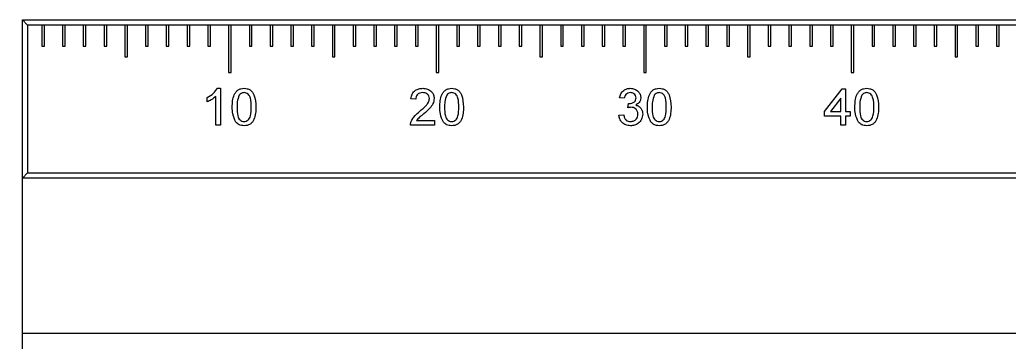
# Model space of a CAD drawing. Header units: inches. Extents: x 0.1 to 10.9, y 0 to 8.5.
# Drawn here: x 3.452 to 4.702, y 5.713 to 6.119 of the extents above; entities that cross this region are included whole.
import ezdxf

# ---------------------------------------------------------------- set-up
doc = ezdxf.new("R2010")
doc.units = ezdxf.units.IN
doc.header["$MEASUREMENT"] = 0
doc.styles.add('SLDTEXTSTYLE0', font='TXT', dxfattribs={"width": 0.75})
doc.dimstyles.new('SLDDIMSTYLE4', dxfattribs={"dimtxt": 0.083333, "dimasz": 0.125, "dimexe": 0, "dimexo": 0.0625, "dimgap": 0.020833, "dimtad": 0, "dimtih": 1, "dimtoh": 1, "dimlfac": 1.5, "dimrnd": 1e-09, "dimzin": 4, "dimdsep": 46, "dimtxsty": 'SLDTEXTSTYLE0', "dimsah": 1, "dimcen": 0.09, "dimadec": 0, "dimazin": 1, "dimtfac": 1, "dimtofl": 0, "dimtmove": 0, "dimatfit": 3, "dimfxl": 1, "dimfrac": 2, "dimtolj": 1, "dimtzin": 12, "dimarcsym": 0})

# ---------------------------------------------------------------- blocks, each defined once
blk = doc.blocks.new('_D_12')
at = {"color": 7, "linetype": 'Continuous', "lineweight": 0}
for p, q in [((3.4054, 6.1193), (2.4176, 6.1193)), ((2.4876, 6.1193), (2.4876, 5.6026)), ((2.2757, 5.4533), (2.2504, 5.4533)), ((2.2504, 5.4533), (2.2504, 5.3209)), ((2.6995, 5.4533), (2.7249, 5.4533)), ((2.7249, 5.4533), (2.7249, 5.3209)), ((2.2504, 5.3209), (2.2757, 5.3209)), ((2.7249, 5.3209), (2.6995, 5.3209)), ((2.4876, 4.7873), (2.4876, 5.304)), ((3.4054, 4.7873), (2.4176, 4.7873))]:
    blk.add_line(p, q, dxfattribs=at)
at = {"color": 7, "linetype": 'Continuous', "lineweight": 18}
for points in [[(2.4876, 6.1193), (2.4676, 5.9943), (2.5076, 5.9943)], [(2.4876, 4.7873), (2.5076, 4.9123), (2.4676, 4.9123)]]:
    blk.add_solid(points, dxfattribs=at)
at = {"color": 7, "linetype": 'Continuous', "lineweight": 18, "char_height": 0.08333, "attachment_point": 1, "style": 'SLDTEXTSTYLE0'}
for s, insert in [('2.00in', (2.3349, 5.5776)), ('50.7mm', (2.2757, 5.4283))]:
    blk.add_mtext(s, dxfattribs=dict(at, insert=insert))

msp = doc.modelspace()

# ---------------------------------------------------------------- linework, layer by layer
at = {"color": 7, "linetype": 'Continuous', "lineweight": 18}
for p, q in [((3.4554, 5.9193), (3.4554, 6.1193)), ((3.4554, 6.1193), (3.462, 6.1127)), ((3.4554, 6.1193), (10.0174, 6.1193)), ((3.462, 6.1127), (3.462, 5.926)), ((3.4799, 6.1127), (3.462, 6.1127)), ((3.4799, 6.1127), (3.4799, 6.086)), ((3.4833, 6.1127), (3.4799, 6.1127)), ((3.4833, 6.086), (3.4833, 6.1127)), ((3.5062, 6.1127), (3.4833, 6.1127)), ((3.5062, 6.1127), (3.5062, 6.086)), ((3.5095, 6.1127), (3.5062, 6.1127)), ((3.5095, 6.086), (3.5095, 6.1127)), ((3.5324, 6.1127), (3.5095, 6.1127)), ((3.5324, 6.1127), (3.5324, 6.086)), ((3.5358, 6.1127), (3.5324, 6.1127)), ((3.5358, 6.086), (3.5358, 6.1127)), ((3.5587, 6.1127), (3.5358, 6.1127)), ((3.5587, 6.1127), (3.5587, 6.086)), ((3.562, 6.1127), (3.5587, 6.1127)), ((3.562, 6.086), (3.562, 6.1127)), ((3.5849, 6.1127), (3.562, 6.1127)), ((3.5849, 6.1127), (3.5849, 6.0727)), ((3.5883, 6.1127), (3.5849, 6.1127)), ((3.5883, 6.0727), (3.5883, 6.1127)), ((3.6112, 6.1127), (3.5883, 6.1127)), ((3.6112, 6.1127), (3.6112, 6.086)), ((3.6145, 6.1127), (3.6112, 6.1127)), ((3.6145, 6.086), (3.6145, 6.1127)), ((3.6374, 6.1127), (3.6145, 6.1127)), ((3.6374, 6.1127), (3.6374, 6.086)), ((3.6407, 6.1127), (3.6374, 6.1127)), ((3.6407, 6.086), (3.6407, 6.1127)), ((3.6637, 6.1127), (3.6407, 6.1127)), ((3.6637, 6.1127), (3.6637, 6.086)), ((3.667, 6.1127), (3.6637, 6.1127)), ((3.667, 6.086), (3.667, 6.1127)), ((3.6899, 6.1127), (3.667, 6.1127)), ((3.6899, 6.1127), (3.6899, 6.086)), ((3.6932, 6.1127), (3.6899, 6.1127)), ((3.6932, 6.086), (3.6932, 6.1127)), ((3.7162, 6.1127), (3.6932, 6.1127)), ((3.7162, 6.1127), (3.7162, 6.0527)), ((3.7195, 6.1127), (3.7162, 6.1127)), ((3.7195, 6.0527), (3.7195, 6.1127)), ((3.7424, 6.1127), (3.7195, 6.1127)), ((3.7424, 6.1127), (3.7424, 6.086)), ((3.7457, 6.1127), (3.7424, 6.1127)), ((3.7686, 6.1127), (3.7457, 6.1127)), ((3.7457, 6.086), (3.7457, 6.1127)), ((3.7686, 6.1127), (3.7686, 6.086)), ((3.772, 6.1127), (3.7686, 6.1127)), ((3.772, 6.086), (3.772, 6.1127)), ((3.7949, 6.1127), (3.772, 6.1127)), ((3.7949, 6.1127), (3.7949, 6.086)), ((3.7982, 6.1127), (3.7949, 6.1127)), ((3.7982, 6.086), (3.7982, 6.1127)), ((3.8211, 6.1127), (3.7982, 6.1127)), ((3.8211, 6.1127), (3.8211, 6.086)), ((3.8245, 6.1127), (3.8211, 6.1127)), ((3.8245, 6.086), (3.8245, 6.1127)), ((3.8474, 6.1127), (3.8245, 6.1127)), ((3.8474, 6.1127), (3.8474, 6.0727)), ((3.8507, 6.1127), (3.8474, 6.1127)), ((3.8507, 6.0727), (3.8507, 6.1127)), ((3.8736, 6.1127), (3.8507, 6.1127)), ((3.8736, 6.1127), (3.8736, 6.086)), ((3.877, 6.1127), (3.8736, 6.1127)), ((3.877, 6.086), (3.877, 6.1127)), ((3.8999, 6.1127), (3.877, 6.1127)), ((3.8999, 6.1127), (3.8999, 6.086)), ((3.9032, 6.1127), (3.8999, 6.1127)), ((3.9032, 6.086), (3.9032, 6.1127)), ((3.9261, 6.1127), (3.9032, 6.1127)), ((3.9261, 6.1127), (3.9261, 6.086)), ((3.9295, 6.1127), (3.9261, 6.1127)), ((3.9295, 6.086), (3.9295, 6.1127)), ((3.9524, 6.1127), (3.9295, 6.1127)), ((3.9524, 6.1127), (3.9524, 6.086)), ((3.9557, 6.1127), (3.9524, 6.1127)), ((3.9557, 6.086), (3.9557, 6.1127)), ((3.9786, 6.1127), (3.9557, 6.1127)), ((3.9786, 6.1127), (3.9786, 6.0527)), ((3.982, 6.1127), (3.9786, 6.1127)), ((3.982, 6.0527), (3.982, 6.1127)), ((4.0049, 6.1127), (3.982, 6.1127)), ((4.0049, 6.1127), (4.0049, 6.086)), ((4.0082, 6.1127), (4.0049, 6.1127)), ((4.0082, 6.086), (4.0082, 6.1127)), ((4.0311, 6.1127), (4.0082, 6.1127)), ((4.0311, 6.1127), (4.0311, 6.086)), ((4.0344, 6.1127), (4.0311, 6.1127)), ((4.0344, 6.086), (4.0344, 6.1127)), ((4.0574, 6.1127), (4.0344, 6.1127)), ((4.0574, 6.1127), (4.0574, 6.086)), ((4.0607, 6.1127), (4.0574, 6.1127)), ((4.0607, 6.086), (4.0607, 6.1127)), ((4.0836, 6.1127), (4.0607, 6.1127)), ((4.0836, 6.1127), (4.0836, 6.086)), ((4.0869, 6.1127), (4.0836, 6.1127)), ((4.0869, 6.086), (4.0869, 6.1127)), ((4.1099, 6.1127), (4.0869, 6.1127)), ((4.1099, 6.1127), (4.1099, 6.0727)), ((4.1132, 6.1127), (4.1099, 6.1127)), ((4.1132, 6.0727), (4.1132, 6.1127)), ((4.1361, 6.1127), (4.1132, 6.1127)), ((4.1361, 6.1127), (4.1361, 6.086)), ((4.1394, 6.1127), (4.1361, 6.1127)), ((4.1394, 6.086), (4.1394, 6.1127)), ((4.1623, 6.1127), (4.1394, 6.1127)), ((4.1623, 6.1127), (4.1623, 6.086)), ((4.1657, 6.1127), (4.1623, 6.1127)), ((4.1657, 6.086), (4.1657, 6.1127)), ((4.1886, 6.1127), (4.1657, 6.1127)), ((4.1886, 6.1127), (4.1886, 6.086)), ((4.1919, 6.1127), (4.1886, 6.1127)), ((4.1919, 6.086), (4.1919, 6.1127)), ((4.2148, 6.1127), (4.1919, 6.1127)), ((4.2148, 6.1127), (4.2148, 6.086)), ((4.2182, 6.1127), (4.2148, 6.1127)), ((4.2182, 6.086), (4.2182, 6.1127)), ((4.2411, 6.1127), (4.2182, 6.1127)), ((4.2411, 6.1127), (4.2411, 6.0527)), ((4.2444, 6.1127), (4.2411, 6.1127)), ((4.2444, 6.0527), (4.2444, 6.1127)), ((4.2673, 6.1127), (4.2444, 6.1127)), ((4.2673, 6.1127), (4.2673, 6.086)), ((4.2707, 6.1127), (4.2673, 6.1127)), ((4.2707, 6.086), (4.2707, 6.1127)), ((4.2936, 6.1127), (4.2707, 6.1127)), ((4.2936, 6.1127), (4.2936, 6.086)), ((4.2969, 6.1127), (4.2936, 6.1127)), ((4.2969, 6.086), (4.2969, 6.1127)), ((4.3198, 6.1127), (4.2969, 6.1127)), ((4.3198, 6.1127), (4.3198, 6.086)), ((4.3232, 6.1127), (4.3198, 6.1127)), ((4.3232, 6.086), (4.3232, 6.1127)), ((4.3461, 6.1127), (4.3232, 6.1127)), ((4.3461, 6.1127), (4.3461, 6.086)), ((4.3494, 6.1127), (4.3461, 6.1127)), ((4.3494, 6.086), (4.3494, 6.1127)), ((4.3723, 6.1127), (4.3494, 6.1127)), ((4.3723, 6.1127), (4.3723, 6.0727)), ((4.3757, 6.1127), (4.3723, 6.1127)), ((4.3757, 6.0727), (4.3757, 6.1127)), ((4.3986, 6.1127), (4.3757, 6.1127)), ((4.3986, 6.1127), (4.3986, 6.086)), ((4.4019, 6.1127), (4.3986, 6.1127)), ((4.4019, 6.086), (4.4019, 6.1127)), ((4.4248, 6.1127), (4.4019, 6.1127)), ((4.4248, 6.1127), (4.4248, 6.086)), ((4.4281, 6.1127), (4.4248, 6.1127)), ((4.4281, 6.086), (4.4281, 6.1127)), ((4.4511, 6.1127), (4.4281, 6.1127)), ((4.4511, 6.1127), (4.4511, 6.086)), ((4.4544, 6.1127), (4.4511, 6.1127)), ((4.4544, 6.086), (4.4544, 6.1127)), ((4.4773, 6.1127), (4.4544, 6.1127)), ((4.4773, 6.1127), (4.4773, 6.086)), ((4.4806, 6.1127), (4.4773, 6.1127)), ((4.4806, 6.086), (4.4806, 6.1127)), ((4.5036, 6.1127), (4.4806, 6.1127)), ((4.5036, 6.1127), (4.5036, 6.0527)), ((4.5069, 6.1127), (4.5036, 6.1127)), ((4.5069, 6.0527), (4.5069, 6.1127)), ((4.5298, 6.1127), (4.5069, 6.1127)), ((4.5298, 6.1127), (4.5298, 6.086)), ((4.5331, 6.1127), (4.5298, 6.1127)), ((4.5331, 6.086), (4.5331, 6.1127)), ((4.556, 6.1127), (4.5331, 6.1127)), ((4.556, 6.1127), (4.556, 6.086)), ((4.5594, 6.1127), (4.556, 6.1127)), ((4.5594, 6.086), (4.5594, 6.1127)), ((4.5823, 6.1127), (4.5594, 6.1127)), ((4.5823, 6.1127), (4.5823, 6.086)), ((4.5856, 6.1127), (4.5823, 6.1127)), ((4.5856, 6.086), (4.5856, 6.1127)), ((4.6085, 6.1127), (4.5856, 6.1127)), ((4.6085, 6.1127), (4.6085, 6.086)), ((4.6119, 6.1127), (4.6085, 6.1127)), ((4.6119, 6.086), (4.6119, 6.1127)), ((4.6348, 6.1127), (4.6119, 6.1127)), ((4.6348, 6.1127), (4.6348, 6.0727)), ((4.6381, 6.1127), (4.6348, 6.1127)), ((4.6381, 6.0727), (4.6381, 6.1127)), ((4.661, 6.1127), (4.6381, 6.1127)), ((4.661, 6.1127), (4.661, 6.086)), ((4.6644, 6.1127), (4.661, 6.1127)), ((4.6644, 6.086), (4.6644, 6.1127)), ((4.6873, 6.1127), (4.6644, 6.1127)), ((4.6873, 6.1127), (4.6873, 6.086)), ((4.6906, 6.1127), (4.6873, 6.1127)), ((4.6906, 6.086), (4.6906, 6.1127)), ((4.7135, 6.1127), (4.6906, 6.1127)), ((3.4799, 6.086), (3.4833, 6.086)), ((3.5062, 6.086), (3.5095, 6.086)), ((3.5324, 6.086), (3.5358, 6.086)), ((3.5587, 6.086), (3.562, 6.086)), ((3.6112, 6.086), (3.6145, 6.086)), ((3.6374, 6.086), (3.6407, 6.086)), ((3.6637, 6.086), (3.667, 6.086)), ((3.6899, 6.086), (3.6932, 6.086)), ((3.7424, 6.086), (3.7457, 6.086)), ((3.7686, 6.086), (3.772, 6.086)), ((3.7949, 6.086), (3.7982, 6.086)), ((3.8211, 6.086), (3.8245, 6.086)), ((3.8736, 6.086), (3.877, 6.086)), ((3.8999, 6.086), (3.9032, 6.086)), ((3.9261, 6.086), (3.9295, 6.086)), ((3.9524, 6.086), (3.9557, 6.086)), ((4.0049, 6.086), (4.0082, 6.086)), ((4.0311, 6.086), (4.0344, 6.086)), ((4.0574, 6.086), (4.0607, 6.086)), ((4.0836, 6.086), (4.0869, 6.086)), ((4.1361, 6.086), (4.1394, 6.086)), ((4.1623, 6.086), (4.1657, 6.086)), ((4.1886, 6.086), (4.1919, 6.086)), ((4.2148, 6.086), (4.2182, 6.086)), ((4.2673, 6.086), (4.2707, 6.086)), ((4.2936, 6.086), (4.2969, 6.086)), ((4.3198, 6.086), (4.3232, 6.086)), ((4.3461, 6.086), (4.3494, 6.086)), ((4.3986, 6.086), (4.4019, 6.086)), ((4.4248, 6.086), (4.4281, 6.086)), ((4.4511, 6.086), (4.4544, 6.086)), ((4.4773, 6.086), (4.4806, 6.086)), ((4.5298, 6.086), (4.5331, 6.086)), ((4.556, 6.086), (4.5594, 6.086)), ((4.5823, 6.086), (4.5856, 6.086)), ((4.6085, 6.086), (4.6119, 6.086)), ((4.661, 6.086), (4.6644, 6.086)), ((4.6873, 6.086), (4.6906, 6.086)), ((3.5849, 6.0727), (3.5883, 6.0727)), ((3.8474, 6.0727), (3.8507, 6.0727)), ((4.1099, 6.0727), (4.1132, 6.0727)), ((4.3723, 6.0727), (4.3757, 6.0727)), ((4.6348, 6.0727), (4.6381, 6.0727)), ((3.7162, 6.0527), (3.7195, 6.0527)), ((3.9786, 6.0527), (3.982, 6.0527)), ((4.2411, 6.0527), (4.2444, 6.0527)), ((4.5036, 6.0527), (4.5069, 6.0527)), ((3.702, 6.0327), (3.7059, 6.0327)), ((3.7059, 6.0327), (3.7059, 5.986)), ((4.4699, 6.0033), (4.4921, 6.0321)), ((4.4921, 6.0321), (4.4962, 6.0321)), ((4.4962, 6.0321), (4.4962, 6.0033)), ((3.6891, 6.0155), (3.6891, 6.021)), ((3.6999, 5.986), (3.6999, 6.0224)), ((3.9528, 6.0189), (3.9468, 6.0195)), ((4.2164, 6.0201), (4.2104, 6.0207)), ((4.2212, 6.0081), (4.2218, 6.0135)), ((4.4903, 6.0202), (4.4773, 6.0033)), ((4.4903, 6.0033), (4.4903, 6.0202)), ((4.4699, 5.9974), (4.4699, 6.0033)), ((4.4773, 6.0033), (4.4903, 6.0033)), ((4.4962, 6.0033), (4.5022, 6.0033)), ((4.5022, 6.0033), (4.5022, 5.9974)), ((3.9539, 5.992), (3.9767, 5.992)), ((3.9767, 5.992), (3.9767, 5.986)), ((4.2098, 5.9986), (4.2158, 5.9992)), ((4.4903, 5.9974), (4.4699, 5.9974)), ((4.4903, 5.986), (4.4903, 5.9974)), ((4.5022, 5.9974), (4.4962, 5.9974)), ((4.4962, 5.9974), (4.4962, 5.986)), ((3.7059, 5.986), (3.6999, 5.986)), ((3.9767, 5.986), (3.9462, 5.986)), ((4.4962, 5.986), (4.4903, 5.986)), ((3.4554, 5.9193), (3.462, 5.926)), ((3.462, 5.926), (10.0107, 5.926)), ((10.0174, 5.9193), (3.4554, 5.9193)), ((3.4554, 5.7229), (3.4554, 5.9193)), ((10.0174, 5.7229), (3.4554, 5.7229)), ((3.4554, 5.1857), (3.4554, 5.7229))]:
    msp.add_line(p, q, dxfattribs=at)
for points, knots in [([(3.6891, 6.021), (3.692, 6.0226), (3.6972, 6.0256), (3.7005, 6.0305), (3.702, 6.0327)], [0, 0, 0, 0, 0.560432, 1, 1, 1, 1]), ([(3.7208, 6.009), (3.7209, 6.0116), (3.721, 6.0169), (3.7225, 6.0234), (3.7252, 6.0281), (3.7281, 6.0308), (3.7318, 6.0324), (3.7344, 6.0326), (3.7358, 6.0327)], [0, 0, 0, 0, 0.25049, 0.500349, 0.625423, 0.750205, 0.87498, 1, 1, 1, 1]), ([(3.7357, 6.0273), (3.7343, 6.0271), (3.7319, 6.0267), (3.7302, 6.0249), (3.7295, 6.0241)], [0, 0, 0, 0, 0.55834, 1, 1, 1, 1]), ([(3.7447, 6.009), (3.7447, 6.0129), (3.7446, 6.0176), (3.7428, 6.0231), (3.741, 6.0253), (3.7386, 6.027), (3.7367, 6.0272), (3.7357, 6.0273)], [0, 0, 0, 0, 0.500352, 0.625529, 0.750516, 0.875255, 1, 1, 1, 1]), ([(3.7358, 6.0327), (3.7371, 6.0326), (3.7397, 6.0324), (3.7434, 6.0308), (3.7464, 6.0281), (3.7501, 6.021), (3.7505, 6.0143), (3.7507, 6.009)], [0, 0, 0, 0, 0.125383, 0.250634, 0.375701, 0.501117, 1, 1, 1, 1]), ([(3.9468, 6.0195), (3.9471, 6.0216), (3.9478, 6.0257), (3.9518, 6.0303), (3.9568, 6.0324), (3.9601, 6.0326), (3.9617, 6.0327)], [0, 0, 0, 0, 0.280256, 0.558866, 0.779117, 1, 1, 1, 1]), ([(3.9616, 6.0273), (3.9603, 6.0272), (3.9577, 6.027), (3.9546, 6.0249), (3.953, 6.0219), (3.9528, 6.0199), (3.9528, 6.0189)], [0, 0, 0, 0, 0.280431, 0.55946, 0.779357, 1, 1, 1, 1]), ([(3.9701, 6.0197), (3.97, 6.0209), (3.9696, 6.0233), (3.9672, 6.0258), (3.9644, 6.0271), (3.9625, 6.0272), (3.9616, 6.0273)], [0, 0, 0, 0, 0.279069, 0.55859, 0.779053, 1, 1, 1, 1]), ([(3.9617, 6.0327), (3.9638, 6.0325), (3.9678, 6.0322), (3.9727, 6.029), (3.9757, 6.0246), (3.976, 6.0214), (3.9761, 6.0198)], [0, 0, 0, 0, 0.280492, 0.559664, 0.779767, 1, 1, 1, 1]), ([(3.9833, 6.009), (3.9833, 6.0116), (3.9835, 6.0169), (3.985, 6.0234), (3.9876, 6.0281), (3.9906, 6.0308), (3.9943, 6.0324), (3.9969, 6.0326), (3.9982, 6.0327)], [0, 0, 0, 0, 0.25049, 0.500349, 0.625423, 0.750205, 0.87498, 1, 1, 1, 1]), ([(3.9982, 6.0273), (3.9968, 6.0271), (3.9943, 6.0267), (3.9927, 6.0249), (3.992, 6.0241)], [0, 0, 0, 0, 0.55834, 1, 1, 1, 1]), ([(3.9982, 6.0327), (3.9996, 6.0326), (4.0022, 6.0324), (4.0059, 6.0308), (4.0089, 6.0281), (4.0126, 6.021), (4.0129, 6.0143), (4.0132, 6.009)], [0, 0, 0, 0, 0.125383, 0.250634, 0.375701, 0.501117, 1, 1, 1, 1]), ([(4.0072, 6.009), (4.0072, 6.0129), (4.0071, 6.0176), (4.0052, 6.0231), (4.0035, 6.0253), (4.001, 6.027), (3.9991, 6.0272), (3.9982, 6.0273)], [0, 0, 0, 0, 0.500352, 0.625529, 0.750516, 0.875255, 1, 1, 1, 1]), ([(4.2104, 6.0207), (4.2109, 6.0225), (4.2118, 6.0261), (4.2153, 6.0302), (4.2197, 6.0324), (4.2226, 6.0326), (4.2241, 6.0327)], [0, 0, 0, 0, 0.2802532, 0.5595228, 0.7795924, 1, 1, 1, 1]), ([(4.2243, 6.0273), (4.2232, 6.0272), (4.221, 6.027), (4.2184, 6.0251), (4.217, 6.0226), (4.2166, 6.0209), (4.2164, 6.0201)], [0, 0, 0, 0, 0.280001, 0.559131, 0.77932, 1, 1, 1, 1]), ([(4.2241, 6.0327), (4.2259, 6.0325), (4.2297, 6.0321), (4.2341, 6.0292), (4.2369, 6.0252), (4.2372, 6.0223), (4.2374, 6.0208)], [0, 0, 0, 0, 0.28023, 0.559908, 0.780015, 1, 1, 1, 1]), ([(4.2314, 6.0206), (4.2313, 6.0216), (4.231, 6.0237), (4.2291, 6.0259), (4.2267, 6.0271), (4.2251, 6.0272), (4.2243, 6.0273)], [0, 0, 0, 0, 0.279505, 0.55883, 0.779231, 1, 1, 1, 1]), ([(4.2457, 6.009), (4.2458, 6.0116), (4.246, 6.0169), (4.2475, 6.0234), (4.2501, 6.0281), (4.253, 6.0308), (4.2567, 6.0324), (4.2594, 6.0326), (4.2607, 6.0327)], [0, 0, 0, 0, 0.25049, 0.500349, 0.625423, 0.750205, 0.87498, 1, 1, 1, 1]), ([(4.2606, 6.0273), (4.2593, 6.0271), (4.2568, 6.0267), (4.2552, 6.0249), (4.2544, 6.0241)], [0, 0, 0, 0, 0.55834, 1, 1, 1, 1]), ([(4.2697, 6.009), (4.2696, 6.0129), (4.2696, 6.0176), (4.2677, 6.0231), (4.2659, 6.0253), (4.2635, 6.027), (4.2616, 6.0272), (4.2606, 6.0273)], [0, 0, 0, 0, 0.500352, 0.625529, 0.750516, 0.875255, 1, 1, 1, 1]), ([(4.2607, 6.0327), (4.262, 6.0326), (4.2647, 6.0324), (4.2684, 6.0308), (4.2714, 6.0281), (4.275, 6.021), (4.2754, 6.0143), (4.2757, 6.009)], [0, 0, 0, 0, 0.125383, 0.250634, 0.375701, 0.501117, 1, 1, 1, 1]), ([(4.5082, 6.009), (4.5083, 6.0116), (4.5084, 6.0169), (4.5099, 6.0234), (4.5126, 6.0281), (4.5155, 6.0308), (4.5192, 6.0324), (4.5218, 6.0326), (4.5232, 6.0327)], [0, 0, 0, 0, 0.25049, 0.500349, 0.625423, 0.750205, 0.87498, 1, 1, 1, 1]), ([(4.5231, 6.0273), (4.5217, 6.0271), (4.5193, 6.0267), (4.5176, 6.0249), (4.5169, 6.0241)], [0, 0, 0, 0, 0.55834, 1, 1, 1, 1]), ([(4.5321, 6.009), (4.5321, 6.0129), (4.532, 6.0176), (4.5302, 6.0231), (4.5284, 6.0253), (4.526, 6.027), (4.5241, 6.0272), (4.5231, 6.0273)], [0, 0, 0, 0, 0.5003519, 0.6255292, 0.7505162, 0.8752553, 1, 1, 1, 1]), ([(4.5232, 6.0327), (4.5245, 6.0326), (4.5271, 6.0324), (4.5308, 6.0308), (4.5338, 6.0281), (4.5375, 6.021), (4.5379, 6.0143), (4.5381, 6.009)], [0, 0, 0, 0, 0.125383, 0.250634, 0.375701, 0.501117, 1, 1, 1, 1]), ([(3.6999, 6.0224), (3.698, 6.0208), (3.6947, 6.0181), (3.6908, 6.0163), (3.6891, 6.0155)], [0, 0, 0, 0, 0.559705, 1, 1, 1, 1]), ([(3.7295, 6.0241), (3.7285, 6.0214), (3.7268, 6.0165), (3.7268, 6.0113), (3.7268, 6.009)], [0, 0, 0, 0, 0.558062, 1, 1, 1, 1]), ([(3.9576, 6.0034), (3.9606, 6.006), (3.9647, 6.0096), (3.9693, 6.0151), (3.9698, 6.0182), (3.9701, 6.0197)], [0, 0, 0, 0, 0.5613021, 0.7813705, 1, 1, 1, 1]), ([(3.9761, 6.0198), (3.9758, 6.0176), (3.9751, 6.0131), (3.9701, 6.0066), (3.9658, 6.0029), (3.9632, 6.0006)], [0, 0, 0, 0, 0.278756, 0.558831, 1, 1, 1, 1]), ([(3.992, 6.0241), (3.991, 6.0214), (3.9892, 6.0165), (3.9893, 6.0113), (3.9893, 6.009)], [0, 0, 0, 0, 0.558062, 1, 1, 1, 1]), ([(4.2218, 6.0135), (4.2219, 6.0135), (4.2222, 6.0135), (4.2225, 6.0135), (4.2226, 6.0135)], [0, 0, 0, 0, 0.560003, 1, 1, 1, 1]), ([(4.2226, 6.0135), (4.2238, 6.0136), (4.2262, 6.0138), (4.2292, 6.0153), (4.2312, 6.0178), (4.2313, 6.0197), (4.2314, 6.0206)], [0, 0, 0, 0, 0.280646, 0.56098, 0.780043, 1, 1, 1, 1]), ([(4.2374, 6.0208), (4.2373, 6.0197), (4.2371, 6.0175), (4.235, 6.0139), (4.2325, 6.0124), (4.231, 6.0115)], [0, 0, 0, 0, 0.280496, 0.561003, 1, 1, 1, 1]), ([(4.2544, 6.0241), (4.2535, 6.0214), (4.2517, 6.0165), (4.2517, 6.0113), (4.2517, 6.009)], [0, 0, 0, 0, 0.558062, 1, 1, 1, 1]), ([(4.5169, 6.0241), (4.5159, 6.0214), (4.5142, 6.0165), (4.5142, 6.0113), (4.5142, 6.009)], [0, 0, 0, 0, 0.558062, 1, 1, 1, 1]), ([(3.7253, 5.9899), (3.7238, 5.9933), (3.7209, 5.9994), (3.7208, 6.0061), (3.7208, 6.009)], [0, 0, 0, 0, 0.557973, 1, 1, 1, 1]), ([(3.7268, 6.009), (3.7268, 6.0052), (3.7269, 6.0005), (3.7287, 5.995), (3.7305, 5.9928), (3.7329, 5.9911), (3.7348, 5.9909), (3.7358, 5.9908)], [0, 0, 0, 0, 0.500363, 0.625568, 0.750538, 0.875304, 1, 1, 1, 1]), ([(3.7507, 6.009), (3.7507, 6.0064), (3.7505, 6.0011), (3.749, 5.9946), (3.7464, 5.99), (3.7434, 5.9872), (3.7397, 5.9856), (3.7371, 5.9855), (3.7358, 5.9854)], [0, 0, 0, 0, 0.250473, 0.500354, 0.625397, 0.750179, 0.874971, 1, 1, 1, 1]), ([(3.7358, 5.9908), (3.7367, 5.9909), (3.7386, 5.9911), (3.741, 5.9928), (3.7428, 5.995), (3.7446, 6.0005), (3.7447, 6.0052), (3.7447, 6.009)], [0, 0, 0, 0, 0.1246576, 0.2493906, 0.3743768, 0.4995896, 1, 1, 1, 1]), ([(3.9468, 5.9901), (3.9483, 5.993), (3.951, 5.9982), (3.9556, 6.0019), (3.9576, 6.0034)], [0, 0, 0, 0, 0.558368, 1, 1, 1, 1]), ([(3.9632, 6.0006), (3.962, 5.9997), (3.9602, 5.9982), (3.9577, 5.9961), (3.9556, 5.9942), (3.9544, 5.9927), (3.9539, 5.992)], [0, 0, 0, 0, 0.340043, 0.560064, 0.780067, 1, 1, 1, 1]), ([(3.9878, 5.9899), (3.9862, 5.9933), (3.9834, 5.9994), (3.9833, 6.0061), (3.9833, 6.009)], [0, 0, 0, 0, 0.557973, 1, 1, 1, 1]), ([(3.9893, 6.009), (3.9893, 6.0052), (3.9894, 6.0005), (3.9912, 5.995), (3.993, 5.9928), (3.9954, 5.9911), (3.9973, 5.9909), (3.9982, 5.9908)], [0, 0, 0, 0, 0.500363, 0.625568, 0.750538, 0.875304, 1, 1, 1, 1]), ([(4.0132, 6.009), (4.0131, 6.0064), (4.013, 6.0011), (4.0115, 5.9946), (4.0088, 5.99), (4.0059, 5.9872), (4.0022, 5.9856), (3.9996, 5.9855), (3.9982, 5.9854)], [0, 0, 0, 0, 0.250473, 0.500354, 0.625397, 0.750179, 0.874971, 1, 1, 1, 1]), ([(3.9982, 5.9908), (3.9992, 5.9909), (4.0011, 5.9911), (4.0035, 5.9928), (4.0053, 5.995), (4.0071, 6.0005), (4.0072, 6.0052), (4.0072, 6.009)], [0, 0, 0, 0, 0.124658, 0.249391, 0.374377, 0.49959, 1, 1, 1, 1]), ([(4.225, 6.0088), (4.2243, 6.0087), (4.223, 6.0086), (4.2217, 6.0083), (4.2212, 6.0081)], [0, 0, 0, 0, 0.559772, 1, 1, 1, 1]), ([(4.2398, 6), (4.2395, 5.9978), (4.2389, 5.9934), (4.2347, 5.9885), (4.2296, 5.9858), (4.2261, 5.9855), (4.2244, 5.9854)], [0, 0, 0, 0, 0.279408, 0.559105, 0.779378, 1, 1, 1, 1]), ([(4.2246, 5.9908), (4.226, 5.9909), (4.2287, 5.9912), (4.2318, 5.9937), (4.2335, 5.9968), (4.2337, 5.999), (4.2338, 6.0001)], [0, 0, 0, 0, 0.279887, 0.559066, 0.779356, 1, 1, 1, 1]), ([(4.2338, 6.0001), (4.2336, 6.0014), (4.2334, 6.004), (4.231, 6.0069), (4.2281, 6.0085), (4.226, 6.0087), (4.225, 6.0088)], [0, 0, 0, 0, 0.279747, 0.559171, 0.779444, 1, 1, 1, 1]), ([(4.231, 6.0115), (4.2324, 6.0111), (4.2352, 6.0102), (4.2381, 6.007), (4.2396, 6.0035), (4.2397, 6.0012), (4.2398, 6)], [0, 0, 0, 0, 0.2798164, 0.5591526, 0.7794097, 1, 1, 1, 1]), ([(4.2503, 5.9899), (4.2487, 5.9933), (4.2458, 5.9994), (4.2458, 6.0061), (4.2457, 6.009)], [0, 0, 0, 0, 0.557973, 1, 1, 1, 1]), ([(4.2517, 6.009), (4.2518, 6.0052), (4.2518, 6.0005), (4.2536, 5.995), (4.2555, 5.9928), (4.2578, 5.9911), (4.2597, 5.9909), (4.2607, 5.9908)], [0, 0, 0, 0, 0.5003629, 0.6255677, 0.7505383, 0.8753036, 1, 1, 1, 1]), ([(4.2757, 6.009), (4.2756, 6.0064), (4.2754, 6.0011), (4.2739, 5.9946), (4.2713, 5.99), (4.2684, 5.9872), (4.2647, 5.9856), (4.262, 5.9855), (4.2607, 5.9854)], [0, 0, 0, 0, 0.250473, 0.500354, 0.625397, 0.750179, 0.874971, 1, 1, 1, 1]), ([(4.2607, 5.9908), (4.2617, 5.9909), (4.2636, 5.9911), (4.2659, 5.9928), (4.2677, 5.995), (4.2696, 6.0005), (4.2696, 6.0052), (4.2697, 6.009)], [0, 0, 0, 0, 0.124658, 0.249391, 0.374377, 0.49959, 1, 1, 1, 1]), ([(4.5127, 5.9899), (4.5112, 5.9933), (4.5083, 5.9994), (4.5082, 6.0061), (4.5082, 6.009)], [0, 0, 0, 0, 0.557973, 1, 1, 1, 1]), ([(4.5142, 6.009), (4.5142, 6.0052), (4.5143, 6.0005), (4.5161, 5.995), (4.5179, 5.9928), (4.5203, 5.9911), (4.5222, 5.9909), (4.5232, 5.9908)], [0, 0, 0, 0, 0.500363, 0.625568, 0.750538, 0.875304, 1, 1, 1, 1]), ([(4.5381, 6.009), (4.5381, 6.0064), (4.5379, 6.0011), (4.5364, 5.9946), (4.5338, 5.99), (4.5308, 5.9872), (4.5271, 5.9856), (4.5245, 5.9855), (4.5232, 5.9854)], [0, 0, 0, 0, 0.250473, 0.500354, 0.625397, 0.750179, 0.874971, 1, 1, 1, 1]), ([(4.5232, 5.9908), (4.5241, 5.9909), (4.526, 5.9911), (4.5284, 5.9928), (4.5302, 5.995), (4.532, 6.0005), (4.5321, 6.0052), (4.5321, 6.009)], [0, 0, 0, 0, 0.124658, 0.249391, 0.374377, 0.49959, 1, 1, 1, 1]), ([(3.7358, 5.9854), (3.7335, 5.9856), (3.7295, 5.9859), (3.7266, 5.9887), (3.7253, 5.9899)], [0, 0, 0, 0, 0.5597157, 1, 1, 1, 1]), ([(3.9462, 5.986), (3.9462, 5.9868), (3.9462, 5.9882), (3.9466, 5.9895), (3.9468, 5.9901)], [0, 0, 0, 0, 0.559966, 1, 1, 1, 1]), ([(3.9982, 5.9854), (3.996, 5.9856), (3.992, 5.9859), (3.9891, 5.9887), (3.9878, 5.9899)], [0, 0, 0, 0, 0.5597157, 1, 1, 1, 1]), ([(4.2244, 5.9854), (4.2223, 5.9856), (4.2183, 5.9859), (4.2135, 5.9894), (4.2106, 5.9938), (4.2101, 5.997), (4.2098, 5.9986)], [0, 0, 0, 0, 0.279897, 0.559233, 0.779456, 1, 1, 1, 1]), ([(4.2158, 5.9992), (4.2161, 5.9979), (4.2167, 5.9955), (4.2187, 5.9925), (4.2216, 5.991), (4.2236, 5.9908), (4.2246, 5.9908)], [0, 0, 0, 0, 0.280865, 0.560038, 0.779614, 1, 1, 1, 1]), ([(4.2607, 5.9854), (4.2585, 5.9856), (4.2544, 5.9859), (4.2516, 5.9887), (4.2503, 5.9899)], [0, 0, 0, 0, 0.559716, 1, 1, 1, 1]), ([(4.5232, 5.9854), (4.5209, 5.9856), (4.5169, 5.9859), (4.514, 5.9887), (4.5127, 5.9899)], [0, 0, 0, 0, 0.559716, 1, 1, 1, 1])]:
    msp.add_open_spline(points, degree=3, knots=knots, dxfattribs=at)

# ---------------------------------------------------------------- dimensions: what is measured, and where the dimension line sits
dim = msp.add_linear_dim(base=(2.4876, 6.1193), p1=(3.4554, 4.7873), p2=(3.4554, 6.1193), angle=90, dimstyle='SLDDIMSTYLE4', dxfattribs=at)
dim.commit()
dim.dimension.update_dxf_attribs({"geometry": '_D_12', "text_midpoint": (2.4876, 5.4533), "dimtype": 160})

doc.saveas('drawing.dxf')
